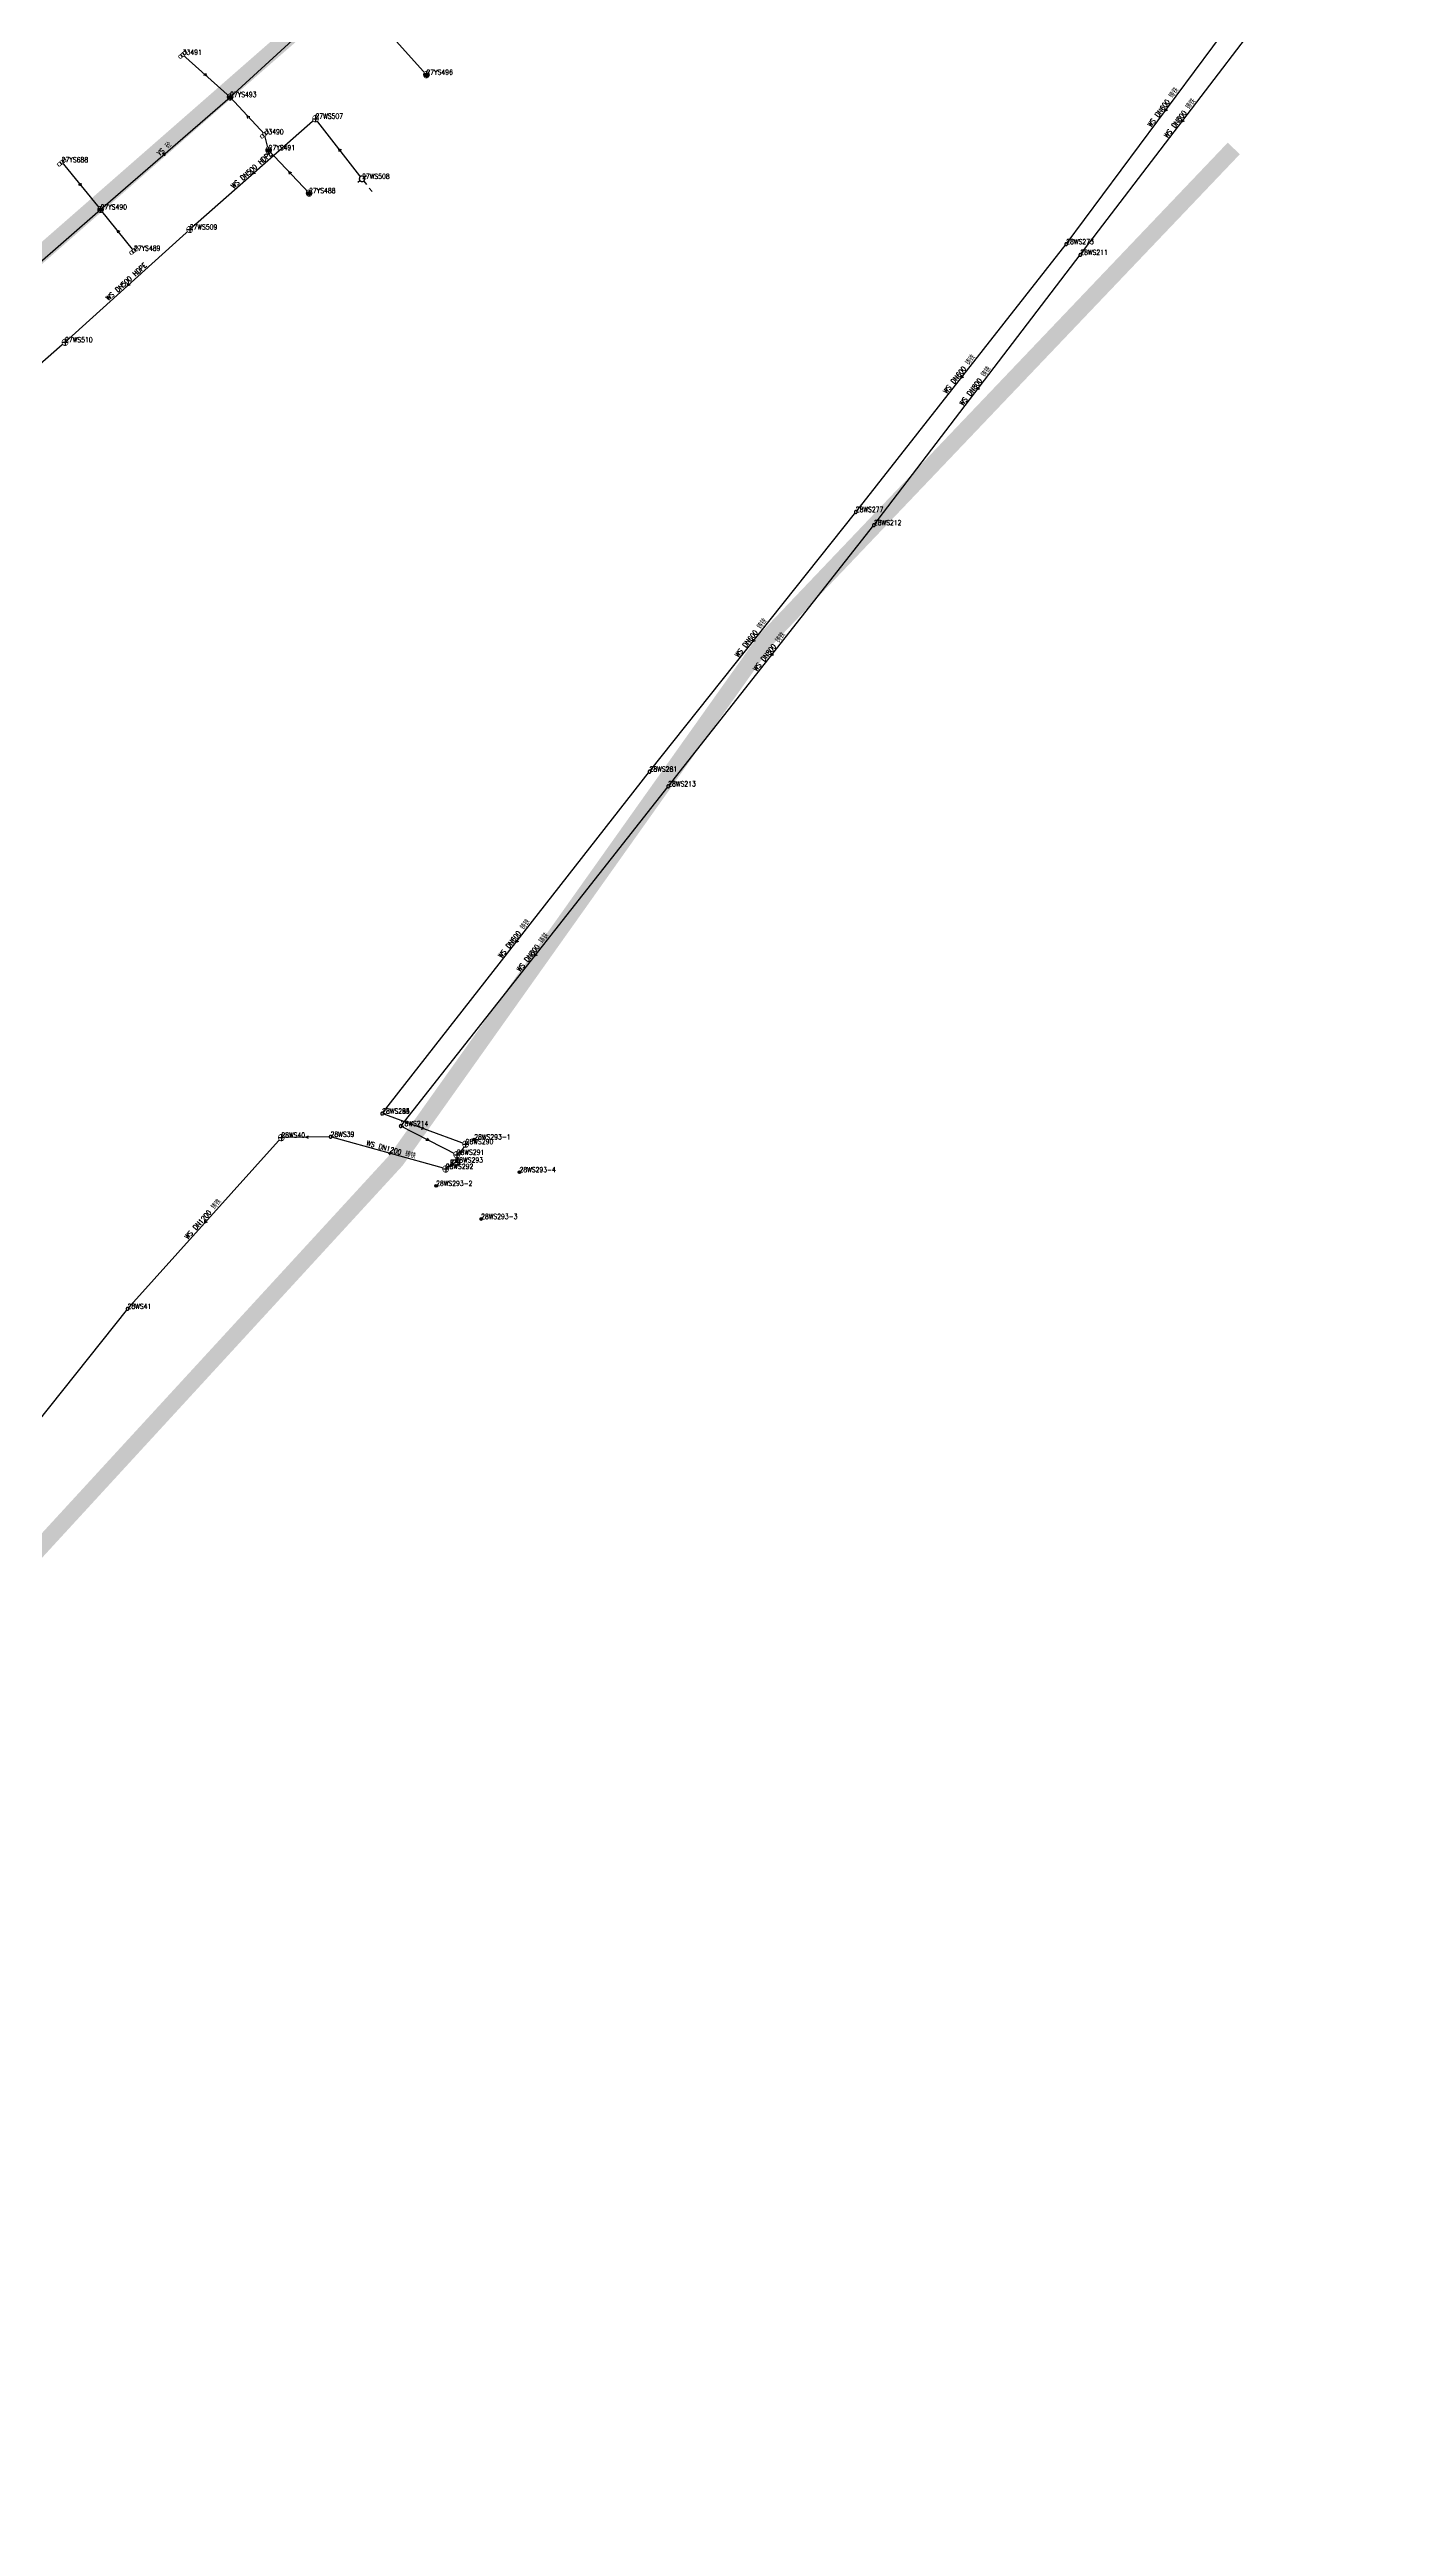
# Model space of a CAD drawing. Extents: x 78813 to 99477, y 2421021 to 2448125.
# Drawn here: x 83160.7 to 83399.2, y 2432203.4 to 2432646.7 of the extents above; entities that cross this region are included whole.
import ezdxf
from ezdxf.enums import TextEntityAlignment as Align

# ---------------------------------------------------------------- set-up
doc = ezdxf.new("R2010")
doc.units = 0
doc.set_wipeout_variables(frame=1)
doc.layers.get('0').update_dxf_attribs({"linetype": 'CONTINUOUS'})
for name, color, linetype in [('DX_WS', 16, 'CONTINUOUS'), ('DX_YS', 42, 'CONTINUOUS'), ('道路', 5, 'CONTINUOUS')]:
    doc.layers.add(name, color=color, linetype=linetype)
for name, color, linetype, true_color in [('WSLINE', 7, 'CONTINUOUS', 0x7f0000), ('YSANNEXE', 7, 'CONTINUOUS', 0xcc9900), ('YSLINE', 7, 'CONTINUOUS', 0xcc9900)]:
    doc.layers.add(name, color=color, linetype=linetype, true_color=true_color)
doc.styles.add('CcNameZT', font='txt.SHX', dxfattribs={"width": 0.8, "bigfont": 'HZTXT.SHX'})
doc.styles.get("Standard").update_dxf_attribs({"font": 'txt.shx', "bigfont": 'hztxt.shx'})

# ---------------------------------------------------------------- blocks, each defined once
blk = doc.blocks.new('PS泵站')
blk.add_lwpolyline([(1.51, -1), (1.51, -1), (0, -1), (-1.5, -1), (-1.5, -1), (-1.5, 1), (0, 1), (1.51, 1)], close=True)
blk.add_circle((0, 0), 1)
blk = doc.blocks.new('PS污水井')
blk.add_lwpolyline([(1, 0), (1, 0.07), (0.99, 0.14), (0.98, 0.21), (0.96, 0.28), (0.94, 0.34), (0.91, 0.41), (0.88, 0.47), (0.85, 0.53), (0.81, 0.59), (0.77, 0.64), (0.72, 0.69), (0.67, 0.74), (0.62, 0.79), (0.56, 0.83), (0.5, 0.87), (0.44, 0.9), (0.37, 0.93), (0.31, 0.95), (0.24, 0.97), (0.17, 0.98), (0.1, 0.99), (0.03, 1), (-0.03, 1), (-0.1, 0.99), (-0.17, 0.98), (-0.24, 0.97), (-0.31, 0.95), (-0.37, 0.93), (-0.44, 0.9), (-0.5, 0.87), (-0.56, 0.83), (-0.62, 0.79), (-0.67, 0.74), (-0.72, 0.69), (-0.77, 0.64), (-0.81, 0.59), (-0.85, 0.53), (-0.88, 0.47), (-0.91, 0.41), (-0.94, 0.34), (-0.96, 0.28), (-0.98, 0.21), (-0.99, 0.14), (-1, 0.07), (-1, 0), (-1, -0.07), (-0.99, -0.14), (-0.98, -0.21), (-0.96, -0.28), (-0.94, -0.34), (-0.91, -0.41), (-0.88, -0.47), (-0.85, -0.53), (-0.81, -0.59), (-0.77, -0.64), (-0.72, -0.69), (-0.67, -0.74), (-0.62, -0.79), (-0.56, -0.83), (-0.5, -0.87), (-0.44, -0.9), (-0.37, -0.93), (-0.31, -0.95), (-0.24, -0.97), (-0.17, -0.98), (-0.1, -0.99), (-0.03, -1), (0.03, -1), (0.1, -0.99), (0.17, -0.98), (0.24, -0.97), (0.31, -0.95), (0.37, -0.93), (0.44, -0.9), (0.5, -0.87), (0.56, -0.83), (0.62, -0.79), (0.67, -0.74), (0.72, -0.69), (0.77, -0.64), (0.81, -0.59), (0.85, -0.53), (0.88, -0.47), (0.91, -0.41), (0.94, -0.34), (0.96, -0.28), (0.98, -0.21), (0.99, -0.14), (1, 0)], close=True)
blk.add_wipeout([(1, 0), (1, 0.07), (0.99, 0.14), (0.98, 0.21), (0.96, 0.28), (0.94, 0.34), (0.91, 0.41), (0.88, 0.47), (0.85, 0.53), (0.81, 0.59), (0.77, 0.64), (0.72, 0.69), (0.67, 0.74), (0.62, 0.79), (0.56, 0.83), (0.5, 0.87), (0.44, 0.9), (0.37, 0.93), (0.31, 0.95), (0.24, 0.97), (0.17, 0.98), (0.1, 0.99), (0.03, 1), (-0.03, 1), (-0.1, 0.99), (-0.17, 0.98), (-0.24, 0.97), (-0.31, 0.95), (-0.37, 0.93), (-0.44, 0.9), (-0.5, 0.87), (-0.56, 0.83), (-0.62, 0.79), (-0.67, 0.74), (-0.72, 0.69), (-0.77, 0.64), (-0.81, 0.59), (-0.85, 0.53), (-0.88, 0.47), (-0.91, 0.41), (-0.94, 0.34), (-0.96, 0.28), (-0.98, 0.21), (-0.99, 0.14), (-1, 0.07), (-1, 0), (-1, -0.07), (-0.99, -0.14), (-0.98, -0.21), (-0.96, -0.28), (-0.94, -0.34), (-0.91, -0.41), (-0.88, -0.47), (-0.85, -0.53), (-0.81, -0.59), (-0.77, -0.64), (-0.72, -0.69), (-0.67, -0.74), (-0.62, -0.79), (-0.56, -0.83), (-0.5, -0.87), (-0.44, -0.9), (-0.37, -0.93), (-0.31, -0.95), (-0.24, -0.97), (-0.17, -0.98), (-0.1, -0.99), (-0.03, -1), (0.03, -1), (0.1, -0.99), (0.17, -0.98), (0.24, -0.97), (0.31, -0.95), (0.37, -0.93), (0.44, -0.9), (0.5, -0.87), (0.56, -0.83), (0.62, -0.79), (0.67, -0.74), (0.72, -0.69), (0.77, -0.64), (0.81, -0.59), (0.85, -0.53), (0.88, -0.47), (0.91, -0.41), (0.94, -0.34), (0.96, -0.28), (0.98, -0.21), (0.99, -0.14)])
for p, q in [((-1, 0), (0, 0)), ((0, 1), (0, 0)), ((0, 0), (0, -1)), ((0, 0), (1, 0))]:
    blk.add_line(p, q)
blk = doc.blocks.new('PS管线点')
blk.add_wipeout([(0.5, 0), (0.5, 0.03), (0.5, 0.07), (0.49, 0.1), (0.48, 0.14), (0.47, 0.17), (0.46, 0.2), (0.44, 0.23), (0.42, 0.26), (0.4, 0.29), (0.38, 0.32), (0.36, 0.35), (0.33, 0.37), (0.31, 0.39), (0.28, 0.41), (0.25, 0.43), (0.22, 0.45), (0.19, 0.46), (0.15, 0.48), (0.12, 0.49), (0.09, 0.49), (0.05, 0.5), (0.02, 0.5), (-0.02, 0.5), (-0.05, 0.5), (-0.09, 0.49), (-0.12, 0.49), (-0.15, 0.48), (-0.19, 0.46), (-0.22, 0.45), (-0.25, 0.43), (-0.28, 0.41), (-0.31, 0.39), (-0.33, 0.37), (-0.36, 0.35), (-0.38, 0.32), (-0.4, 0.29), (-0.42, 0.26), (-0.44, 0.23), (-0.46, 0.2), (-0.47, 0.17), (-0.48, 0.14), (-0.49, 0.1), (-0.5, 0.07), (-0.5, 0.03), (-0.5, 0), (-0.5, -0.03), (-0.5, -0.07), (-0.49, -0.1), (-0.48, -0.14), (-0.47, -0.17), (-0.46, -0.2), (-0.44, -0.23), (-0.42, -0.26), (-0.4, -0.29), (-0.38, -0.32), (-0.36, -0.35), (-0.33, -0.37), (-0.31, -0.39), (-0.28, -0.41), (-0.25, -0.43), (-0.22, -0.45), (-0.19, -0.46), (-0.15, -0.48), (-0.12, -0.49), (-0.09, -0.49), (-0.05, -0.5), (-0.02, -0.5), (0.02, -0.5), (0.05, -0.5), (0.09, -0.49), (0.12, -0.49), (0.15, -0.48), (0.19, -0.46), (0.22, -0.45), (0.25, -0.43), (0.28, -0.41), (0.31, -0.39), (0.33, -0.37), (0.36, -0.35), (0.38, -0.32), (0.4, -0.29), (0.42, -0.26), (0.44, -0.23), (0.46, -0.2), (0.47, -0.17), (0.48, -0.14), (0.49, -0.1), (0.5, -0.07)])
blk.add_lwpolyline([(0.5, 0), (0.5, 0.03), (0.5, 0.07), (0.49, 0.1), (0.48, 0.14), (0.47, 0.17), (0.46, 0.2), (0.44, 0.23), (0.42, 0.26), (0.4, 0.29), (0.38, 0.32), (0.36, 0.35), (0.33, 0.37), (0.31, 0.39), (0.28, 0.41), (0.25, 0.43), (0.22, 0.45), (0.19, 0.46), (0.15, 0.48), (0.12, 0.49), (0.09, 0.49), (0.05, 0.5), (0.02, 0.5), (-0.02, 0.5), (-0.05, 0.5), (-0.09, 0.49), (-0.12, 0.49), (-0.15, 0.48), (-0.19, 0.46), (-0.22, 0.45), (-0.25, 0.43), (-0.28, 0.41), (-0.31, 0.39), (-0.33, 0.37), (-0.36, 0.35), (-0.38, 0.32), (-0.4, 0.29), (-0.42, 0.26), (-0.44, 0.23), (-0.46, 0.2), (-0.47, 0.17), (-0.48, 0.14), (-0.49, 0.1), (-0.5, 0.07), (-0.5, 0.03), (-0.5, 0), (-0.5, -0.03), (-0.5, -0.07), (-0.49, -0.1), (-0.48, -0.14), (-0.47, -0.17), (-0.46, -0.2), (-0.44, -0.23), (-0.42, -0.26), (-0.4, -0.29), (-0.38, -0.32), (-0.36, -0.35), (-0.33, -0.37), (-0.31, -0.39), (-0.28, -0.41), (-0.25, -0.43), (-0.22, -0.45), (-0.19, -0.46), (-0.15, -0.48), (-0.12, -0.49), (-0.09, -0.49), (-0.05, -0.5), (-0.02, -0.5), (0.02, -0.5), (0.05, -0.5), (0.09, -0.49), (0.12, -0.49), (0.15, -0.48), (0.19, -0.46), (0.22, -0.45), (0.25, -0.43), (0.28, -0.41), (0.31, -0.39), (0.33, -0.37), (0.36, -0.35), (0.38, -0.32), (0.4, -0.29), (0.42, -0.26), (0.44, -0.23), (0.46, -0.2), (0.47, -0.17), (0.48, -0.14), (0.49, -0.1), (0.5, -0.07), (0.5, 0)], close=True)
blk = doc.blocks.new('PS预留口')
blk.add_lwpolyline([(4.2, 0), (5.8, 0)])
blk.add_wipeout([(1, 0), (1, 0.07), (0.99, 0.14), (0.98, 0.21), (0.96, 0.28), (0.94, 0.34), (0.91, 0.41), (0.88, 0.47), (0.85, 0.53), (0.81, 0.59), (0.77, 0.64), (0.72, 0.69), (0.67, 0.74), (0.62, 0.79), (0.56, 0.83), (0.5, 0.87), (0.44, 0.9), (0.37, 0.93), (0.31, 0.95), (0.24, 0.97), (0.17, 0.98), (0.1, 0.99), (0.03, 1), (-0.03, 1), (-0.1, 0.99), (-0.17, 0.98), (-0.24, 0.97), (-0.31, 0.95), (-0.37, 0.93), (-0.44, 0.9), (-0.5, 0.87), (-0.56, 0.83), (-0.62, 0.79), (-0.67, 0.74), (-0.72, 0.69), (-0.77, 0.64), (-0.81, 0.59), (-0.85, 0.53), (-0.88, 0.47), (-0.91, 0.41), (-0.94, 0.34), (-0.96, 0.28), (-0.98, 0.21), (-0.99, 0.14), (-1, 0.07), (-1, 0), (-1, -0.07), (-0.99, -0.14), (-0.98, -0.21), (-0.96, -0.28), (-0.94, -0.34), (-0.91, -0.41), (-0.88, -0.47), (-0.85, -0.53), (-0.81, -0.59), (-0.77, -0.64), (-0.72, -0.69), (-0.67, -0.74), (-0.62, -0.79), (-0.56, -0.83), (-0.5, -0.87), (-0.44, -0.9), (-0.37, -0.93), (-0.31, -0.95), (-0.24, -0.97), (-0.17, -0.98), (-0.1, -0.99), (-0.03, -1), (0.03, -1), (0.1, -0.99), (0.17, -0.98), (0.24, -0.97), (0.31, -0.95), (0.37, -0.93), (0.44, -0.9), (0.5, -0.87), (0.56, -0.83), (0.62, -0.79), (0.67, -0.74), (0.72, -0.69), (0.77, -0.64), (0.81, -0.59), (0.85, -0.53), (0.88, -0.47), (0.91, -0.41), (0.94, -0.34), (0.96, -0.28), (0.98, -0.21), (0.99, -0.14)])
blk.add_line((1, 0), (2.6, 0))
blk.add_lwpolyline([(1, 0), (1, 0.07), (0.99, 0.14), (0.98, 0.21), (0.96, 0.28), (0.94, 0.34), (0.91, 0.41), (0.88, 0.47), (0.85, 0.53), (0.81, 0.59), (0.77, 0.64), (0.72, 0.69), (0.67, 0.74), (0.62, 0.79), (0.56, 0.83), (0.5, 0.87), (0.44, 0.9), (0.37, 0.93), (0.31, 0.95), (0.24, 0.97), (0.17, 0.98), (0.1, 0.99), (0.03, 1), (-0.03, 1), (-0.1, 0.99), (-0.17, 0.98), (-0.24, 0.97), (-0.31, 0.95), (-0.37, 0.93), (-0.44, 0.9), (-0.5, 0.87), (-0.56, 0.83), (-0.62, 0.79), (-0.67, 0.74), (-0.72, 0.69), (-0.77, 0.64), (-0.81, 0.59), (-0.85, 0.53), (-0.88, 0.47), (-0.91, 0.41), (-0.94, 0.34), (-0.96, 0.28), (-0.98, 0.21), (-0.99, 0.14), (-1, 0.07), (-1, 0), (-1, -0.07), (-0.99, -0.14), (-0.98, -0.21), (-0.96, -0.28), (-0.94, -0.34), (-0.91, -0.41), (-0.88, -0.47), (-0.85, -0.53), (-0.81, -0.59), (-0.77, -0.64), (-0.72, -0.69), (-0.67, -0.74), (-0.62, -0.79), (-0.56, -0.83), (-0.5, -0.87), (-0.44, -0.9), (-0.37, -0.93), (-0.31, -0.95), (-0.24, -0.97), (-0.17, -0.98), (-0.1, -0.99), (-0.03, -1), (0.03, -1), (0.1, -0.99), (0.17, -0.98), (0.24, -0.97), (0.31, -0.95), (0.37, -0.93), (0.44, -0.9), (0.5, -0.87), (0.56, -0.83), (0.62, -0.79), (0.67, -0.74), (0.72, -0.69), (0.77, -0.64), (0.81, -0.59), (0.85, -0.53), (0.88, -0.47), (0.91, -0.41), (0.94, -0.34), (0.96, -0.28), (0.98, -0.21), (0.99, -0.14), (1, 0)], close=True)
for points in [[(0, 1), (0, 2)], [(0, -2), (0, -1)]]:
    blk.add_lwpolyline(points)
blk = doc.blocks.new('gc01')
h = blk.add_hatch(color=256)
edge = h.paths.add_edge_path()
edge.add_arc((0, 0), 0.5, 0, 360)
edge.add_arc((0, 0), 0.5, 0, 360)
blk.add_circle((0, 0), 0.5)
blk = doc.blocks.new('LX')
for p, q in [((-0.866, 0.5), (0, 0)), ((0, 0), (-0.866, -0.5))]:
    blk.add_line(p, q)
blk = doc.blocks.new('PS雨水井')
blk.add_lwpolyline([(1, 0), (1, 0.07), (0.99, 0.14), (0.98, 0.21), (0.96, 0.28), (0.94, 0.34), (0.91, 0.41), (0.88, 0.47), (0.85, 0.53), (0.81, 0.59), (0.77, 0.64), (0.72, 0.69), (0.67, 0.74), (0.62, 0.79), (0.56, 0.83), (0.5, 0.87), (0.44, 0.9), (0.37, 0.93), (0.31, 0.95), (0.24, 0.97), (0.17, 0.98), (0.1, 0.99), (0.03, 1), (-0.03, 1), (-0.1, 0.99), (-0.17, 0.98), (-0.24, 0.97), (-0.31, 0.95), (-0.37, 0.93), (-0.44, 0.9), (-0.5, 0.87), (-0.56, 0.83), (-0.62, 0.79), (-0.67, 0.74), (-0.72, 0.69), (-0.77, 0.64), (-0.81, 0.59), (-0.85, 0.53), (-0.88, 0.47), (-0.91, 0.41), (-0.94, 0.34), (-0.96, 0.28), (-0.98, 0.21), (-0.99, 0.14), (-1, 0.07), (-1, 0), (-1, -0.07), (-0.99, -0.14), (-0.98, -0.21), (-0.96, -0.28), (-0.94, -0.34), (-0.91, -0.41), (-0.88, -0.47), (-0.85, -0.53), (-0.81, -0.59), (-0.77, -0.64), (-0.72, -0.69), (-0.67, -0.74), (-0.62, -0.79), (-0.56, -0.83), (-0.5, -0.87), (-0.44, -0.9), (-0.37, -0.93), (-0.31, -0.95), (-0.24, -0.97), (-0.17, -0.98), (-0.1, -0.99), (-0.03, -1), (0.03, -1), (0.1, -0.99), (0.17, -0.98), (0.24, -0.97), (0.31, -0.95), (0.37, -0.93), (0.44, -0.9), (0.5, -0.87), (0.56, -0.83), (0.62, -0.79), (0.67, -0.74), (0.72, -0.69), (0.77, -0.64), (0.81, -0.59), (0.85, -0.53), (0.88, -0.47), (0.91, -0.41), (0.94, -0.34), (0.96, -0.28), (0.98, -0.21), (0.99, -0.14), (1, 0)], close=True)
blk.add_wipeout([(1, 0), (1, 0.07), (0.99, 0.14), (0.98, 0.21), (0.96, 0.28), (0.94, 0.34), (0.91, 0.41), (0.88, 0.47), (0.85, 0.53), (0.81, 0.59), (0.77, 0.64), (0.72, 0.69), (0.67, 0.74), (0.62, 0.79), (0.56, 0.83), (0.5, 0.87), (0.44, 0.9), (0.37, 0.93), (0.31, 0.95), (0.24, 0.97), (0.17, 0.98), (0.1, 0.99), (0.03, 1), (-0.03, 1), (-0.1, 0.99), (-0.17, 0.98), (-0.24, 0.97), (-0.31, 0.95), (-0.37, 0.93), (-0.44, 0.9), (-0.5, 0.87), (-0.56, 0.83), (-0.62, 0.79), (-0.67, 0.74), (-0.72, 0.69), (-0.77, 0.64), (-0.81, 0.59), (-0.85, 0.53), (-0.88, 0.47), (-0.91, 0.41), (-0.94, 0.34), (-0.96, 0.28), (-0.98, 0.21), (-0.99, 0.14), (-1, 0.07), (-1, 0), (-1, -0.07), (-0.99, -0.14), (-0.98, -0.21), (-0.96, -0.28), (-0.94, -0.34), (-0.91, -0.41), (-0.88, -0.47), (-0.85, -0.53), (-0.81, -0.59), (-0.77, -0.64), (-0.72, -0.69), (-0.67, -0.74), (-0.62, -0.79), (-0.56, -0.83), (-0.5, -0.87), (-0.44, -0.9), (-0.37, -0.93), (-0.31, -0.95), (-0.24, -0.97), (-0.17, -0.98), (-0.1, -0.99), (-0.03, -1), (0.03, -1), (0.1, -0.99), (0.17, -0.98), (0.24, -0.97), (0.31, -0.95), (0.37, -0.93), (0.44, -0.9), (0.5, -0.87), (0.56, -0.83), (0.62, -0.79), (0.67, -0.74), (0.72, -0.69), (0.77, -0.64), (0.81, -0.59), (0.85, -0.53), (0.88, -0.47), (0.91, -0.41), (0.94, -0.34), (0.96, -0.28), (0.98, -0.21), (0.99, -0.14)])
for p, q in [((-1, 0), (0, 0)), ((-0.88, 0.48), (0, 0.47)), ((0, 1), (0, 0)), ((0, 0.47), (0.88, 0.47)), ((0, 0), (0, -1)), ((0, 0), (1, 0)), ((-0.88, -0.48), (0, -0.48)), ((0, -0.48), (0.88, -0.48))]:
    blk.add_line(p, q)
blk = doc.blocks.new('PS雨篦')
blk.add_lwpolyline([(-1.5, 0.5), (0, 0.5), (1.5, 0.5), (1.5, -0.5), (0, -0.5), (-1.5, -0.5)], close=True)
blk.add_wipeout([(-1.5, 0.5), (0, 0.5), (1.5, 0.5), (1.5, -0.5), (0, -0.5), (-1.5, -0.5)])
for p, q in [((-0.51, -0.5), (-0.51, 0.5)), ((0.49, -0.5), (0.49, 0.5))]:
    blk.add_line(p, q)
blk = doc.blocks.new('测量点')
h = blk.add_hatch(color=256)
edge = h.paths.add_edge_path()
edge.add_arc((0, 0), 0.5, 0, 360)
blk.add_circle((0, 0), 0.5)

msp = doc.modelspace()

# ---------------------------------------------------------------- linework, layer by layer
at = {"layer": 'WSLINE'}
for p, q in [((83342.57, 2432611.85), (83377.9, 2432659.46)), ((83345.09, 2432609.93), (83381.34, 2432657.42)), ((83208.25, 2432634.31), (83185.75, 2432614.48)), ((83216.59, 2432623.55), (83208.25, 2432634.31)), ((83185.75, 2432614.48), (83163.44, 2432594.29)), ((83304.92, 2432563.91), (83342.57, 2432611.85)), ((83308.16, 2432561.56), (83345.09, 2432609.93)), ((83163.44, 2432594.29), (83140.9, 2432574.5)), ((83268.02, 2432517.44), (83304.92, 2432563.91)), ((83271.36, 2432514.81), (83308.16, 2432561.56)), ((83220.18, 2432456.23), (83268.02, 2432517.44)), ((83223.5, 2432454.01), (83271.36, 2432514.81)), ((83235.12, 2432450.77), (83220.18, 2432456.23)), ((83220.18, 2432456.23), (83220.18, 2432456.23)), ((83202.14, 2432451.94), (83174.63, 2432421.29)), ((83210.95, 2432452.09), (83202.14, 2432451.94)), ((83231.55, 2432446.32), (83210.95, 2432452.09)), ((83233.52, 2432448.87), (83223.5, 2432454.01)), ((83233.28, 2432447.48), (83231.55, 2432446.32)), ((83233.28, 2432447.48), (83235.12, 2432450.77)), ((83233.28, 2432447.48), (83233.52, 2432448.87)), ((83174.63, 2432421.29), (83136.84, 2432373.93))]:
    msp.add_line(p, q, dxfattribs=at)
at = {"layer": 'YSLINE'}
for p, q in [((83214.21, 2432657.63), (83192.97, 2432638.19)), ((83228.1, 2432642.18), (83214.21, 2432657.63)), ((83184.49, 2432645.76), (83192.97, 2432638.19)), ((83169.8, 2432618.05), (83192.97, 2432638.19)), ((83199.13, 2432631.52), (83192.97, 2432638.19)), ((83199.87, 2432628.68), (83199.13, 2432631.52)), ((83162.84, 2432626.51), (83169.8, 2432618.05)), ((83207.11, 2432620.99), (83199.87, 2432628.68)), ((83146.72, 2432597.9), (83169.8, 2432618.05)), ((83175.77, 2432610.68), (83169.8, 2432618.05))]:
    msp.add_line(p, q, dxfattribs=at)

# ---------------------------------------------------------------- block references
at = {"layer": 'DX_WS', "yscale": 0.5, "zscale": 0.5}
for p, xscale, rotation in [((83360.24, 2432635.65), 0.4999999999710445, 233.285071874096), ((83363.22, 2432633.68), 0.5000000000658015, 232.7121140879294), ((83212.42, 2432628.93), 0.5000000000862933, 127.7695883071966), ((83197, 2432624.4), 0.5000000000164332, 221.1617089229225), ((83174.59, 2432604.38), 0.4999999999172562, 222.3076245014291), ((83323.75, 2432587.88), 0.4999999999319928, 232.1391562796291), ((83326.62, 2432585.75), 0.5000000000658015, 232.7121140879294), ((83286.47, 2432540.67), 0.5000000000126307, 231.5661984926349), ((83289.76, 2432538.18), 0.5000000000126307, 231.5661984926349), ((83244.1, 2432486.84), 0.4999999999319928, 232.1391562796291), ((83247.43, 2432484.41), 0.5000000000126307, 231.5661984926349), ((83206.55, 2432452.02), 0.4999999999980578, 181.0546632837916), ((83227.65, 2432453.5), 0.5000000000443137, 339.8552217575032), ((83228.51, 2432451.44), 0.500000000030839, 332.9797282215493), ((83221.25, 2432449.21), 0.5000000000197127, 164.4388871944481), ((83188.39, 2432436.62), 0.5000000000236343, 228.0372024639738)]:
    msp.add_blockref('LX', p, dxfattribs=dict(at, xscale=xscale, rotation=rotation))
at = {"layer": 'DX_WS', "xscale": 0.5, "yscale": 0.5, "zscale": 0.5}
for name, p in [('PS泵站', (83233.28, 2432447.48, 3.33)), ('gc01', (83229.83, 2432443.3, 4.49)), ('gc01', (83244.75, 2432445.75, 4.46)), ('gc01', (83237.88, 2432437.37, 4.45))]:
    msp.add_blockref(name, p, dxfattribs=at)
at = {"layer": 'DX_YS', "xscale": 0.5, "yscale": 0.5, "zscale": 0.5}
msp.add_blockref('测量点', (83184.49, 2432645.76, 2.92), dxfattribs=at)
at = {"layer": 'YSANNEXE', "yscale": 0.5, "zscale": 0.5}
for p, xscale, rotation in [((83188.73, 2432641.97), 0.4999999999871826, 317.9915762995381), ((83181.38, 2432628.12), 0.4999999998787904, 41.25296123318996), ((83203.49, 2432624.84), 0.4999999998977985, 133.4991662763766), ((83166.32, 2432622.28), 0.4999999998554739, 309.3972093833355), ((83172.78, 2432614.36), 0.5000000001294027, 128.9155038915376)]:
    msp.add_blockref('LX', p, dxfattribs=dict(at, xscale=xscale, rotation=rotation))

# ---------------------------------------------------------------- texts
at = {"layer": 'DX_WS', "style": 'CcNameZT', "width": 0.8}
for s, rotation, p in [(' WS DN600 铸铁', 53.4228, (83360.04, 2432635.8, 4.59)), (' WS DN800 铸铁', 52.6404, (83363.02, 2432633.83, 4.16)), (' WS DN500 HDPE', 41.3994, (83196.84, 2432624.58, 0.4)), (' WS DN500 HDPE', 42.1409, (83174.43, 2432604.57, 0.36)), (' WS DN600 铸铁', 51.8548, (83323.55, 2432588.04, 4.59)), (' WS DN800 铸铁', 52.6409, (83326.42, 2432585.9, 4.2)), (' WS DN600 铸铁', 51.5484, (83286.28, 2432540.83, 4.55)), (' WS DN800 铸铁', 51.7938, (83289.56, 2432538.34, 3.88)), (' WS DN600 铸铁', 51.9881, (83243.91, 2432486.99, 4.51)), (' WS DN800 铸铁', 51.7942, (83247.24, 2432484.56, 3.94)), (' WS DN1200 铸铁', 344.3486, (83221.32, 2432449.45, 3.33)), (' WS DN1200 铸铁', 48.0837, (83188.2, 2432436.78, -1.2))]:
    msp.add_text(s, height=0.9, rotation=rotation, dxfattribs=at).set_placement(p, align=Align.CENTER)
for s, p in [('28WS293-4', (83244.75, 2432445.75, 4.46)), ('28WS293-3', (83237.88, 2432437.37, 4.45))]:
    msp.add_text(s, height=0.9, dxfattribs=at).set_placement(p)
at = {"layer": 'DX_YS', "style": 'CcNameZT', "width": 0.8}
msp.add_text(' YS 砼', height=0.9, rotation=40.9974, dxfattribs=at).set_placement((83181.22, 2432628.31, 1.51), align=Align.CENTER)

# ---------------------------------------------------------------- next in the draw order: block references
at = {"layer": 'DX_WS', "xscale": 0.5, "yscale": 0.5, "zscale": 0.5}
for name, p in [('PS污水井', (83208.25, 2432634.31, 0.4)), ('PS污水井', (83185.75, 2432614.48, 0.36)), ('PS管线点', (83342.57, 2432611.85, 4.59)), ('PS污水井', (83163.44, 2432594.29, 0.31)), ('PS管线点', (83304.92, 2432563.91, 4.55)), ('PS管线点', (83308.16, 2432561.56, 3.88)), ('PS管线点', (83268.02, 2432517.44, 4.51)), ('PS管线点', (83271.36, 2432514.81, 3.94)), ('PS管线点', (83220.18, 2432456.23, 4.29)), ('PS污水井', (83202.14, 2432451.94, -1.2)), ('PS管线点', (83210.95, 2432452.09, 3.44)), ('PS管线点', (83223.5, 2432454.01, 3.9)), ('PS污水井', (83235.12, 2432450.77, 3.77)), ('PS管线点', (83174.63, 2432421.29, -1.2))]:
    msp.add_blockref(name, p, dxfattribs=at)
at = {"layer": 'DX_WS', "xscale": 0.499999999858785, "yscale": 0.5, "zscale": 0.5, "rotation": 307.7443367570976}
msp.add_blockref('PS预留口', (83216.59, 2432623.55, 1.28), dxfattribs=at)
at = {"layer": 'DX_YS', "yscale": 0.5, "zscale": 0.5}
for p, xscale, rotation in [((83184.49, 2432645.76, 2.92), 0.499999999857888, 40.16648119226884), ((83162.84, 2432626.51, 3.08), 0.5000000000403129, 219.3850739098144), ((83175.77, 2432610.68, 2.32), 0.500000000005372, 39.05694245216544)]:
    msp.add_blockref('PS雨篦', p, dxfattribs=dict(at, xscale=xscale, rotation=rotation))
at = {"layer": 'DX_YS', "xscale": 0.5, "yscale": 0.5, "zscale": 0.5}
for p in [(83228.1, 2432642.18, 1.95), (83192.97, 2432638.19, 1.58), (83199.87, 2432628.68, 1.88), (83207.11, 2432620.99, 1.68), (83169.8, 2432618.05, 1.51)]:
    msp.add_blockref('PS雨水井', p, dxfattribs=at)

# ---------------------------------------------------------------- next in the draw order: block references
at = {"layer": 'DX_WS', "xscale": 0.5, "yscale": 0.5, "zscale": 0.5}
for name, p in [('PS管线点', (83345.09, 2432609.93, 4.2)), ('PS管线点', (83220.18, 2432456.23, 4.49)), ('gc01', (83236.65, 2432451.61, 4.41)), ('PS污水井', (83233.52, 2432448.87, 3.27))]:
    msp.add_blockref(name, p, dxfattribs=at)
at = {"layer": 'DX_YS', "xscale": 0.5, "yscale": 0.5, "zscale": 0.5}
msp.add_blockref('测量点', (83199.13, 2432631.52, 2.39), dxfattribs=at)

# ---------------------------------------------------------------- next in the draw order: texts
at = {"layer": 'DX_WS', "style": 'CcNameZT', "width": 0.8}
for s, p in [('27WS507', (83208.25, 2432634.31, 0.4)), ('27WS508', (83216.59, 2432623.55, 1.28)), ('27WS509', (83185.75, 2432614.48, 0.36)), ('27WS510', (83163.44, 2432594.29, 0.31)), ('28WS277', (83304.92, 2432563.91, 4.55)), ('28WS212', (83308.16, 2432561.56, 3.88)), ('28WS281', (83268.02, 2432517.44, 4.51)), ('28WS213', (83271.36, 2432514.81, 3.94)), ('28WS40', (83202.14, 2432451.94, -1.2)), ('28WS39', (83210.95, 2432452.09, 3.44)), ('28WS214', (83223.5, 2432454.01, 3.9)), ('28WS293-1', (83236.65, 2432451.61, 4.41)), ('28WS41', (83174.63, 2432421.29, -1.2))]:
    msp.add_text(s, height=0.9, dxfattribs=at).set_placement(p)
at = {"layer": 'DX_YS', "width": 0.8}
for s, p in [('33491', (83184.49, 2432645.76, 2.92)), ('27YS496', (83228.1, 2432642.18, 1.95)), ('27YS493', (83192.97, 2432638.19, 1.58)), ('27YS688', (83162.84, 2432626.51, 3.08)), ('27YS488', (83207.11, 2432620.99, 1.68)), ('27YS490', (83169.8, 2432618.05, 1.51)), ('27YS489', (83175.77, 2432610.68, 2.32))]:
    msp.add_text(s, height=0.9, dxfattribs=at).set_placement(p)

# ---------------------------------------------------------------- next in the draw order: block references
at = {"layer": 'DX_WS', "xscale": 0.5, "yscale": 0.5, "zscale": 0.5}
msp.add_blockref('PS污水井', (83231.55, 2432446.32, 3.33), dxfattribs=at)
at = {"layer": 'DX_YS', "xscale": 0.499999999857888, "yscale": 0.5, "zscale": 0.5, "rotation": 40.16648119226884}
msp.add_blockref('PS雨篦', (83199.13, 2432631.52, 2.39), dxfattribs=at)

# ---------------------------------------------------------------- next in the draw order: texts
at = {"layer": 'DX_WS', "style": 'CcNameZT', "width": 0.8}
for s, p in [('28WS273', (83342.57, 2432611.85, 4.59)), ('28WS211', (83345.09, 2432609.93, 4.2)), ('28WS294', (83220.18, 2432456.23, 4.29)), ('28WS285', (83220.18, 2432456.23, 4.49)), ('28WS290', (83235.12, 2432450.77, 3.77))]:
    msp.add_text(s, height=0.9, dxfattribs=at).set_placement(p)

# ---------------------------------------------------------------- next in the draw order: linework, layer by layer
at = {"layer": '道路', "const_width": 3, "flags": 128}
for points in [[(83418.46, 2432865.07), (83379.69, 2432803.15), (83279.46, 2432726.54), (83218.94, 2432662.49), (82898.49, 2432381.96), (81205.55, 2430879.45)], [(82798.71, 2431241.55), (82917.63, 2431376.55), (82977.22, 2431491.26), (82986.98, 2431557.75), (82950.35, 2431652.16), (82928.03, 2431707.9), (82931.37, 2431753.61), (83053.64, 2431937.42), (83088.98, 2431993.41), (83097.21, 2432081.08), (83079.38, 2432190.67), (83073.9, 2432249.57), (83105.43, 2432310.24), (83155, 2432374.24), (83222.69, 2432447.9), (83288.74, 2432540.98), (83372.55, 2432628.98)]]:
    msp.add_lwpolyline(points, dxfattribs=at)

# ---------------------------------------------------------------- next in the draw order: block references
at = {"layer": 'DX_WS', "xscale": 0.5000000001353644, "yscale": 0.5, "zscale": 0.5, "rotation": 240.7335232229371}
msp.add_blockref('LX', (83234.2, 2432449.12), dxfattribs=at)
at = {"layer": 'YSANNEXE', "xscale": 0.4999999998945014, "yscale": 0.5, "zscale": 0.5, "rotation": 132.9262084811088}
msp.add_blockref('LX', (83196.05, 2432634.85), dxfattribs=at)

# ---------------------------------------------------------------- next in the draw order: texts
at = {"layer": 'DX_WS', "style": 'CcNameZT', "width": 0.8}
for s, p in [('28WS293', (83233.28, 2432447.48, 3.33)), ('28WS291', (83233.52, 2432448.87, 3.27)), ('28WS293-2', (83229.83, 2432443.3, 4.49)), ('28WS292', (83231.55, 2432446.32, 3.33))]:
    msp.add_text(s, height=0.9, dxfattribs=at).set_placement(p)
at = {"layer": 'DX_YS', "width": 0.8}
for s, p in [('33490', (83199.13, 2432631.52, 2.39)), ('27YS491', (83199.87, 2432628.68, 1.88))]:
    msp.add_text(s, height=0.9, dxfattribs=at).set_placement(p)

doc.saveas('drawing.dxf')
